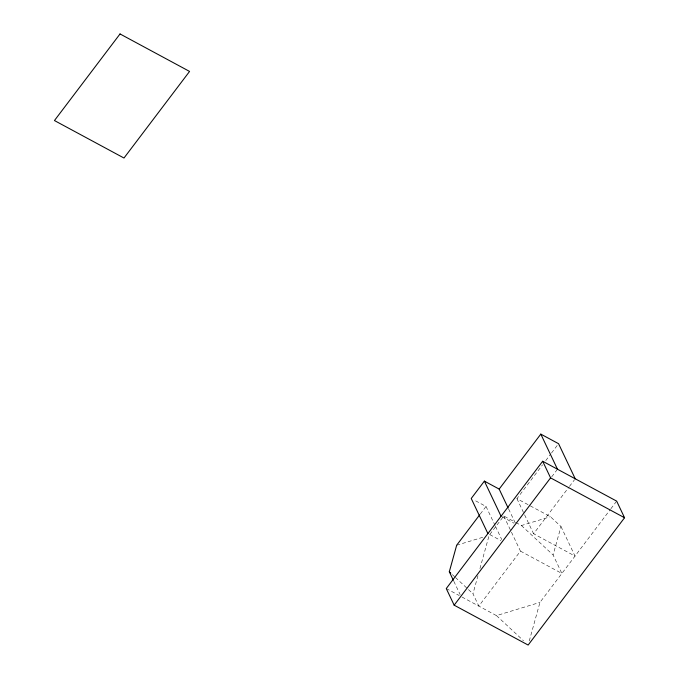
<?xml version="1.0" encoding="UTF-8"?>
<svg xmlns="http://www.w3.org/2000/svg" width="679" height="679" viewBox="0 0 679 679"><rect width="100%" height="100%" fill="white"/><g stroke="black" fill="none" stroke-linecap="round" stroke-linejoin="round"><path stroke-width="0.51" stroke-dasharray="3.4 2.55" d="M511.44 532.149L520.454 551.119L478.814 606.092L472.957 593.76L478.016 575.503M479.934 568.586L489.143 535.349L503.784 516.023L514.928 522.032M529.264 640.984L539.966 602.383L610.251 509.573M520.454 551.119L561.881 573.449L553.105 554.981L560.99 526.539L550.431 516.719L516.931 498.666L542.555 464.835M480.282 514.045L486.028 506.458L474.01 499.973M545.755 460.608L550.881 453.844M551.518 452.995L558.562 443.693M551.713 476.828L557.476 469.223M560.99 526.539L575.028 556.093L533.601 533.762L568.824 487.25M569.469 486.402L574.587 479.637M610.896 508.732L616.659 501.119M456.67 545.229L484.076 536.894M515.862 522.533L521.43 525.538L550.431 516.719M461.949 597.002L496.468 615.607L539.966 602.383M501.968 516.719L513.995 523.195M489.746 534.577L500.847 540.56M446.264 588.549L459.216 595.525M521.43 525.538L553.105 554.981M452.358 574.612L454.65 576.734M455.414 577.447L472.957 593.76M496.468 615.607L523.501 640.738M516.931 498.666L524.137 513.842M524.587 514.792L533.601 533.762M508.639 509.012L515.395 523.246M503.784 516.023L510.99 531.199M486.028 506.458L495.042 525.427M495.492 526.378L501.798 539.652M453.827 581.292L460.158 594.626"/><path stroke-width="1.02" d="M453.377 580.341L449.311 571.777L456.67 545.229L479.646 514.886M508.189 508.07L499.175 489.092L484.382 481.122L471.234 498.479L487.895 533.575M499.175 489.092L540.807 434.119L558.562 443.693L575.232 478.788M542.682 461.245L446.264 588.549L454.158 605.176L528.143 645.05L624.553 517.746L616.659 501.119L542.682 461.245L550.576 477.872L624.553 517.746M454.158 605.176L550.576 477.872M449.311 571.777L450.831 573.195M540.807 434.119L557.476 469.223M484.382 481.122L501.043 516.218M120.03 33.95L54.447 120.548L123.985 158.029L189.568 71.431L120.03 33.95"/></g></svg>
